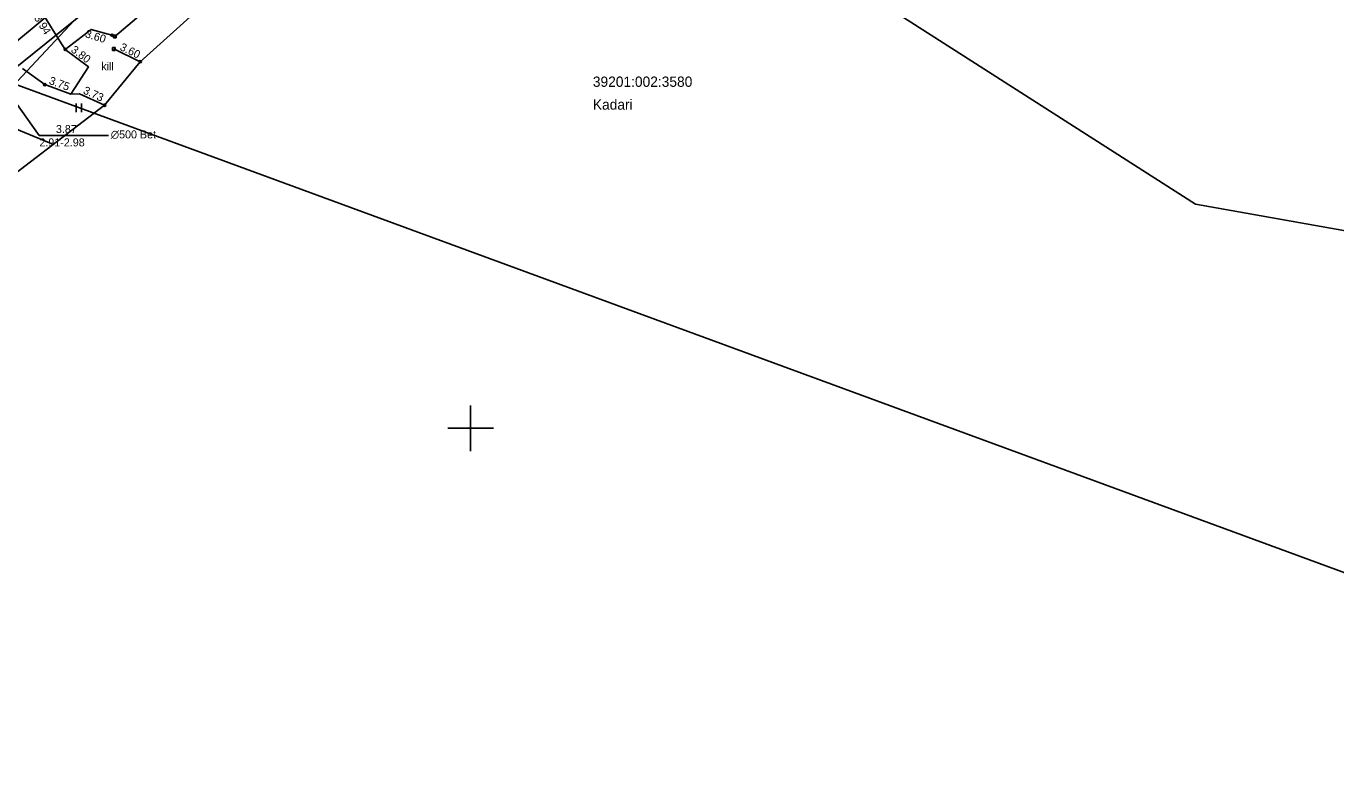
# Model space of a CAD drawing. Extents: x 406937 to 703495, y 6445581 to 6538256.
# Drawn here: x 409661.1 to 409775.7, y 6535568.7 to 6535635.2 of the extents above; entities that cross this region are included whole.
import ezdxf

# ---------------------------------------------------------------- set-up
doc = ezdxf.new("R2010")
doc.units = 0
for name, color, linetype in [('14295G geoalus_H - AED', 7, 'Continuous'), ('14295G geoalus_H - HALJASTUS', 7, 'Continuous'), ('14295G geoalus_H - KORGUS-EH2000', 7, 'Continuous'), ('14295G geoalus_H - MOOTPIIR', 7, 'Continuous'), ('14295G geoalus_H - MPKAABEL', 7, 'Continuous'), ('14295G geoalus_H - PIIR', 7, 'Continuous'), ('14295G geoalus_H - TEE', 7, 'Continuous'), ('14295G geoalus_H - TRUUP', 7, 'Continuous'), ('14295G geoalus_H - VORK', 7, 'Continuous'), ('KORGUS-EH2000', 7, 'Continuous'), ('xref_LC4212-2 - Proj_ KP', 7, 'Continuous'), ('xref_LC4212-2 - Proj_ puurimistoru', 7, 'Continuous')]:
    doc.layers.add(name, color=color, linetype=linetype)

# ---------------------------------------------------------------- blocks, each defined once
blk = doc.blocks.new('RING02')
at = {"layer": 'KORGUS-EH2000'}
blk.add_circle((0, 0), 20, dxfattribs=at)
blk = doc.blocks.new('VARPOS_1')
at = {"layer": '14295G geoalus_H - AED'}
for p, q in [((-25, 25), (-25, -25)), ((-25, 25), (25, 25)), ((25, 25), (25, -25)), ((-25, -25), (25, -25))]:
    blk.add_line(p, q, dxfattribs=at)
blk = doc.blocks.new('HEIN_1')
at = {"layer": '14295G geoalus_H - HALJASTUS'}
for p, q in [((-46, 76), (-46, -76)), ((46, 76), (46, -76))]:
    blk.add_line(p, q, dxfattribs=at)
blk = doc.blocks.new('VKORIS')
at = {"layer": '14295G geoalus_H - VORK'}
for p, q in [((0, 400), (0, -400)), ((-400, 0), (400, 0))]:
    blk.add_line(p, q, dxfattribs=at)

msp = doc.modelspace()

# ---------------------------------------------------------------- linework, layer by layer
at = {"layer": '14295G geoalus_H - AED'}
msp.add_line((409668.8, 6535633.17), (409671.1, 6535632.06), dxfattribs=at)
msp.add_lwpolyline([(409702.22, 6535658.66), (409699.72, 6535660.3), (409680.45, 6535644.08), (409668.88, 6535634.26)], dxfattribs=at)
at = {"layer": '14295G geoalus_H - MOOTPIIR'}
msp.add_lwpolyline([(409791.87, 6535732.6), (409774.17, 6535717.59), (409766.47, 6535713.68), (409754.79, 6535704.36), (409752.44, 6535699.7), (409745.66, 6535696.9), (409734.57, 6535687.41), (409733.88, 6535686.82), (409733.29, 6535686.31), (409716.99, 6535672.11), (409702.22, 6535658.66), (409694.37, 6535652.33), (409685.05, 6535644.63), (409671.1, 6535632.06), (409667.99, 6535628.25), (409657.37, 6535620.14)], dxfattribs=at)
at = {"layer": '14295G geoalus_H - MPKAABEL'}
msp.add_lwpolyline([(409583.15, 6535598.79), (409583.62, 6535598.39), (409584.97, 6535598.18), (409587.12, 6535599.23), (409597.47, 6535607.95), (409598.88, 6535608.43), (409600.81, 6535608.4), (409603.84, 6535605.62), (409604.4, 6535604.8), (409611.54, 6535596.53), (409613.75, 6535593.69), (409614.42, 6535592.53), (409615.13, 6535592.44), (409615.77, 6535593.4), (409616.46, 6535594.14), (409628.98, 6535604.95), (409640.42, 6535614.5), (409654.43, 6535625.71), (409656.27, 6535626.87), (409658.06, 6535627.07), (409663.51, 6535624.83)], dxfattribs=at)
at = {"layer": '14295G geoalus_H - PIIR'}
for points in [[(410069.16, 6535824.45), (409908.8, 6535751.19), (409813.76, 6535662.83), (409790.31, 6535670.02), (409747.87, 6535702.86), (409697.61, 6535661.69), (409763.41, 6535619.59), (409839.18, 6535606.12), (409904.77, 6535682.41), (410017.84, 6535642.27)], [(410017.84, 6535642.27), (409904.77, 6535682.41), (409839.18, 6535606.12), (409763.41, 6535619.59), (409697.61, 6535661.69), (409658.98, 6535630.52), (409981.14, 6535512.11), (409984.34, 6535521.56)], [(409798.76, 6535354.23), (409916.83, 6535284.02), (409954.79, 6535418.62), (409981.14, 6535512.11), (409658.98, 6535630.52), (409640.49, 6535613.93), (409577.42, 6535562.66), (409525.25, 6535520.77)]]:
    msp.add_lwpolyline(points, close=True, dxfattribs=at)
msp.add_lwpolyline([(409441.73, 6535411.59), (409465.45, 6535449.37), (409474.97, 6535462.52), (409483.84, 6535474.28), (409484.8, 6535475.49), (409492.92, 6535485.44), (409502.62, 6535496.96), (409512.23, 6535507.34), (409521.98, 6535517.34), (409525.25, 6535520.77), (409577.42, 6535562.66), (409640.49, 6535613.93), (409658.98, 6535630.52), (409697.61, 6535661.69), (409747.87, 6535702.86), (409821.53, 6535758.96)], dxfattribs=at)
at = {"layer": '14295G geoalus_H - TEE'}
for points in [[(409662.44, 6535636.49), (409664.07, 6535633.86), (409664.54, 6535633.13), (409666.58, 6535631.6), (409665.03, 6535629.22), (409662.75, 6535630.05), (409660.81, 6535631.45)], [(409668.88, 6535634.26), (409668.63, 6535634.38), (409666.82, 6535634.88), (409664.54, 6535633.13)], [(409667.99, 6535628.25), (409665.8, 6535629.25), (409665.03, 6535629.22)]]:
    msp.add_lwpolyline(points, dxfattribs=at)
at = {"layer": '14295G geoalus_H - TRUUP'}
msp.add_line((409663.91, 6535636.84), (409657.83, 6535631.81), dxfattribs=at)
msp.add_lwpolyline([(409657.83, 6535631.81), (409662.27, 6535625.59), (409668.32, 6535625.59)], dxfattribs=at)
at = {"layer": 'xref_LC4212-2 - Proj_ KP'}
msp.add_lwpolyline([(409531.23, 6535553.94), (409554.25, 6535573.12), (409556.76, 6535575.81), (409559.97, 6535577.89), (409582.94, 6535596.54), (409587.99, 6535600.66), (409598.3, 6535609.07), (409598.76, 6535609.31), (409599.28, 6535609.32), (409632.31, 6535606.54), (409632.85, 6535606.6), (409633.27, 6535606.86), (409641.14, 6535613.17), (409658.67, 6535628.59), (409668.22, 6535638.77), (409697, 6535662.78), (409745.34, 6535701.19), (409770.87, 6535721.63), (409820.94, 6535759.77)], dxfattribs=at)
at = {"layer": 'xref_LC4212-2 - Proj_ puurimistoru'}
msp.add_lwpolyline([(409658.67, 6535628.59), (409668.22, 6535638.77), (409697, 6535662.78), (409745.24, 6535701.21), (409770.87, 6535721.63)], dxfattribs=at)

# ---------------------------------------------------------------- block references
at = {"layer": '14295G geoalus_H - AED', "xscale": 0.005, "yscale": 0.005}
for p in [(409668.88, 6535634.26), (409668.8, 6535633.17)]:
    msp.add_blockref('VARPOS_1', p, dxfattribs=at)
at = {"layer": '14295G geoalus_H - HALJASTUS', "xscale": 0.005, "yscale": 0.005}
msp.add_blockref('HEIN_1', (409665.74, 6535628.01), dxfattribs=at)
at = {"layer": '14295G geoalus_H - KORGUS-EH2000', "xscale": 0.005, "yscale": 0.005}
for p in [(409668.63, 6535634.38), (409664.54, 6535633.13), (409671.1, 6535632.06), (409662.75, 6535630.05), (409667.99, 6535628.25)]:
    msp.add_blockref('RING02', p, dxfattribs=at)
at = {"layer": '14295G geoalus_H - VORK', "xscale": 0.005, "yscale": 0.005}
msp.add_blockref('VKORIS', (409700, 6535600), dxfattribs=at)

# ---------------------------------------------------------------- texts
at = {"layer": '14295G geoalus_H - KORGUS-EH2000'}
for s, rotation, p in [(' 3.94', 301.8518, (409661.65, 6535636.11)), (' 3.60', 342.922, (409665.98, 6535634.29)), (' 3.80', 323.1909, (409664.77, 6535633.13)), (' 3.60', 334.1557, (409669.02, 6535633.22)), (' 3.75', 339.8226, (409662.82, 6535630.22)), (' 3.73', 335.4229, (409665.81, 6535629.41))]:
    msp.add_text(s, height=0.7, rotation=rotation, dxfattribs=at).set_placement(p)
at = {"layer": '14295G geoalus_H - PIIR'}
for s, p in [('39201:002:3580', (409710.69, 6535629.86)), ('Kadari', (409710.69, 6535627.86))]:
    msp.add_text(s, height=0.9, dxfattribs=at).set_placement(p)
at = {"layer": '14295G geoalus_H - TEE'}
msp.add_text('kill', height=0.7, rotation=359.9544, dxfattribs=at).set_placement((409667.7, 6535631.31))
at = {"layer": '14295G geoalus_H - TRUUP'}
for s, p in [('3.87', (409663.73, 6535625.82)), ('2.91-2.98', (409662.29, 6535624.65)), ('∅500 Bet', (409668.53, 6535625.35))]:
    msp.add_text(s, height=0.7, dxfattribs=at).set_placement(p)

doc.saveas('drawing.dxf')
